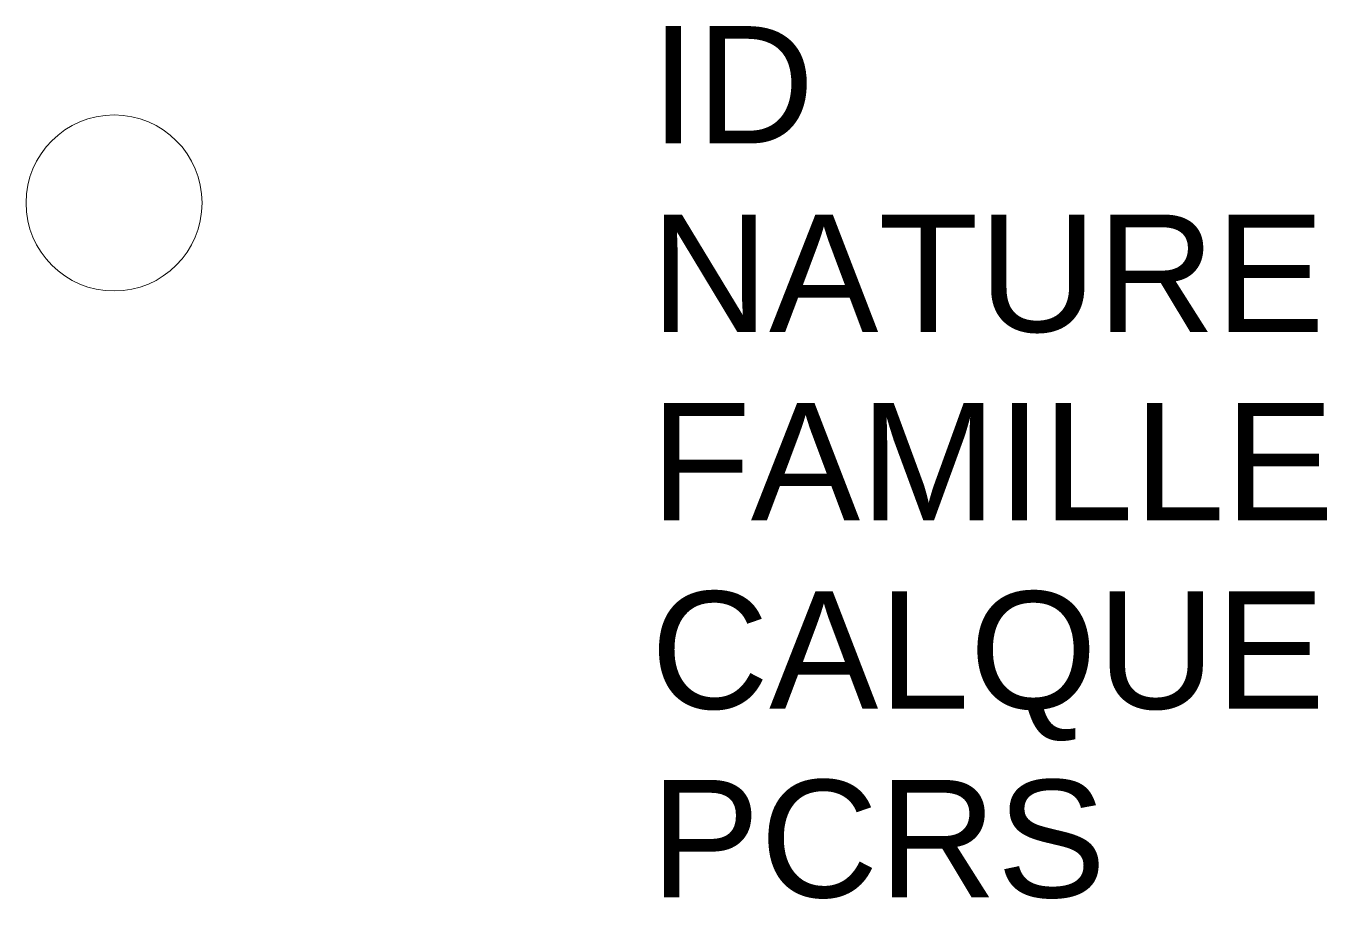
# Model space of a CAD drawing. Header units: metres. Extents: x 3079.25 to 3081.46, y 1791.85 to 1793.34.
import ezdxf

# ---------------------------------------------------------------- set-up
doc = ezdxf.new("R2010")
doc.units = ezdxf.units.M
doc.linetypes.add('Socle_Continu', pattern=[2.5, 2.5, 0])
doc.layers.add('VOIRI_SCS', color=7, linetype='Socle_Continu', lineweight=13)
doc.styles.get("Standard").update_dxf_attribs({"font": 'arial.ttf'})

msp = doc.modelspace()

# ---------------------------------------------------------------- linework, layer by layer
at = {"layer": 'VOIRI_SCS', "linetype": 'Socle_Continu'}
msp.add_circle((3079.3974, 1793.0345), 0.15, dxfattribs=at)

# ---------------------------------------------------------------- texts
at = {"layer": 'VOIRI_SCS', "linetype": 'Socle_Continu', "flags": 9}
for tag, p, s in [('ID', (3080.3116, 1793.1361), 'LP_0844'), ('NATURE', (3080.3116, 1792.8148), 'Borne de voirie > 0.20'), ('FAMILLE', (3080.3116, 1792.4936), 'Voirie'), ('CALQUE', (3080.3116, 1792.1723), 'VOIRI_SCS'), ('PCRS', (3080.3116, 1791.851), 'HabillageSymbole')]:
    msp.add_attdef(tag, p, s, height=0.2, dxfattribs=at)

doc.saveas('drawing.dxf')
